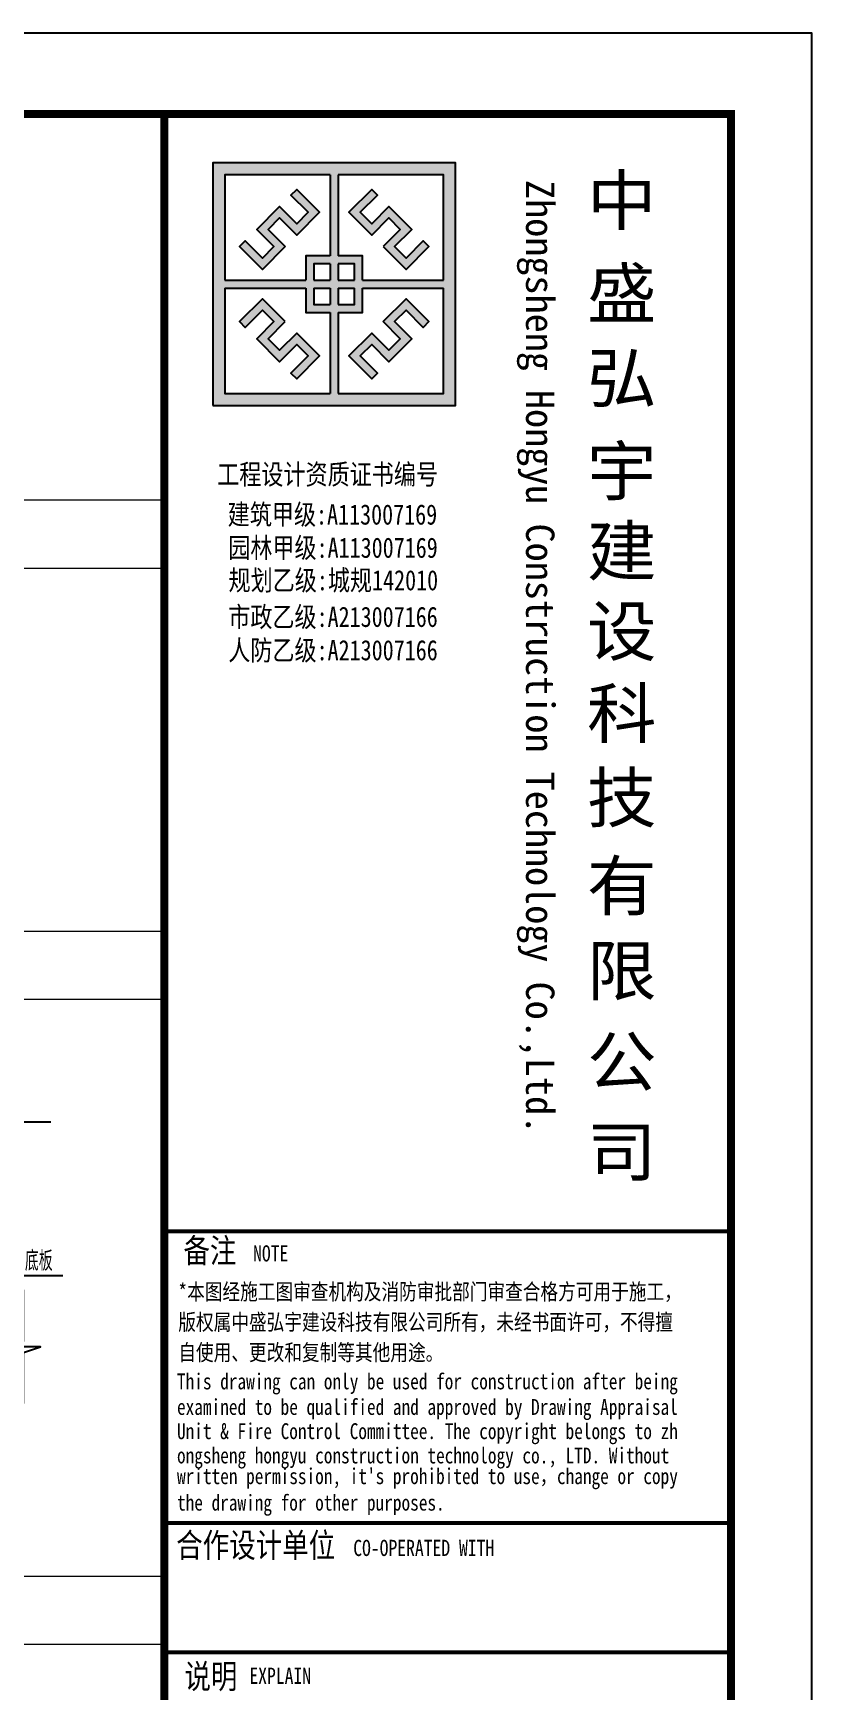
# Model space of a CAD drawing. Extents: x 1051052 to 1482120, y -981644 to -673261.
# Drawn here: x 1351044 to 1364772, y -790097 to -760876 of the extents above; entities that cross this region are included whole.
import ezdxf
from ezdxf.enums import TextEntityAlignment as Align

# ---------------------------------------------------------------- set-up
doc = ezdxf.new("R2010")
doc.units = 0
doc.header["$LTSCALE"] = 1000
doc.header["$MEASUREMENT"] = 0
for name, color, linetype in [('DIM_LEAD', 3, 'Continuous'), ('PUB_TEXT', 7, 'Continuous'), ('TK', 142, 'Continuous'), ('填充', 8, 'Continuous'), ('折断线', 7, 'Continuous')]:
    doc.layers.add(name, color=color, linetype=linetype)
doc.layers.add('图框外框__细线', color=9, linetype='Continuous', lineweight=18)
doc.styles.add('HYZT1', font='', dxfattribs={"width": 0.8})
doc.styles.add('HYZT2', font='simhei_0.ttf', dxfattribs={"width": 0.8})
doc.styles.add('TSSD_Num', font='Tssdeng.shx', dxfattribs={"width": 0.7, "bigfont": 'hztxt.shx'})
doc.styles.get('HYZT1').set_extended_font_data('SimSun')

# ---------------------------------------------------------------- blocks, each defined once
blk = doc.blocks.new('A$C05385F37')
at = {"layer": 'TK'}
h = blk.add_hatch(color=256, dxfattribs=at)
h.paths.add_polyline_path([(-4400, -1600), (-7400, -1600), (-7400, -4600), (-4400, -4600)])
h.paths.add_polyline_path([(-4550, -3150), (-4550, -4450), (-5850, -4450), (-5850, -3450), (-5550, -3450), (-5550, -3150)], flags=16)
h.paths.add_polyline_path([(-4550, -3050), (-5550, -3050), (-5550, -2750), (-5850, -2750), (-5850, -1750), (-4550, -1750)], flags=16)
h.paths.add_polyline_path([(-4730, -3563), (-4801, -3634), (-5013, -3422), (-5154, -3563), (-4943, -3775), (-5225, -4058), (-5437, -3846), (-5578, -3987), (-5366, -4199), (-5437, -4270), (-5720, -3987), (-5437, -3704), (-5225, -3917), (-5084, -3775), (-5296, -3563), (-5013, -3280)], flags=0)
h.paths.add_polyline_path([(-5013, -2920), (-5296, -2637), (-5084, -2425), (-5225, -2283), (-5437, -2496), (-5720, -2213), (-5437, -1930), (-5366, -2001), (-5578, -2213), (-5437, -2354), (-5225, -2142), (-4943, -2425), (-5154, -2637), (-5013, -2778), (-4801, -2566), (-4730, -2637)], flags=0)
h.paths.add_polyline_path([(-5650, -3150), (-5650, -3350), (-5850, -3350), (-5850, -3150)], flags=16)
h.paths.add_polyline_path([(-5650, -3050), (-5850, -3050), (-5850, -2850), (-5650, -2850)], flags=16)
h.paths.add_polyline_path([(-5950, -3150), (-5950, -3350), (-6150, -3350), (-6150, -3150)], flags=16)
h.paths.add_polyline_path([(-5950, -3050), (-6150, -3050), (-6150, -2850), (-5950, -2850)], flags=16)
h.paths.add_polyline_path([(-5950, -3450), (-5950, -4450), (-7250, -4450), (-7250, -3150), (-6250, -3150), (-6250, -3450)], flags=16)
h.paths.add_polyline_path([(-5950, -2750), (-6250, -2750), (-6250, -3050), (-7250, -3050), (-7250, -1750), (-5950, -1750)], flags=16)
h.paths.add_polyline_path([(-6080, -3987), (-6363, -4270), (-6434, -4199), (-6222, -3987), (-6363, -3846), (-6575, -4058), (-6857, -3775), (-6646, -3563), (-6787, -3422), (-6999, -3634), (-7070, -3563), (-6787, -3280), (-6504, -3563), (-6716, -3775), (-6575, -3917), (-6363, -3704)], flags=0)
h.paths.add_polyline_path([(-6080, -2213), (-6363, -2496), (-6575, -2283), (-6716, -2425), (-6504, -2637), (-6787, -2920), (-7070, -2637), (-6999, -2566), (-6787, -2778), (-6646, -2637), (-6857, -2425), (-6575, -2142), (-6363, -2354), (-6222, -2213), (-6434, -2001), (-6363, -1930)], flags=0)
for points in [[(-6575, -2283), (-6363, -2496), (-6080, -2213), (-6363, -1930), (-6434, -2001), (-6222, -2213), (-6363, -2354), (-6575, -2142), (-6857, -2425), (-6646, -2637), (-6787, -2778), (-6999, -2566), (-7070, -2637), (-6787, -2920), (-6504, -2637), (-6716, -2425)], [(-5084, -2425), (-5296, -2637), (-5013, -2920), (-4730, -2637), (-4801, -2566), (-5013, -2778), (-5154, -2637), (-4943, -2425), (-5225, -2142), (-5437, -2354), (-5578, -2213), (-5366, -2001), (-5437, -1930), (-5720, -2213), (-5437, -2496), (-5225, -2283)], [(-6716, -3775), (-6504, -3563), (-6787, -3280), (-7070, -3563), (-6999, -3634), (-6787, -3422), (-6646, -3563), (-6857, -3775), (-6575, -4058), (-6363, -3846), (-6222, -3987), (-6434, -4199), (-6363, -4270), (-6080, -3987), (-6363, -3704), (-6575, -3917)], [(-5225, -3917), (-5437, -3704), (-5720, -3987), (-5437, -4270), (-5366, -4199), (-5578, -3987), (-5437, -3846), (-5225, -4058), (-4943, -3775), (-5154, -3563), (-5013, -3422), (-4801, -3634), (-4730, -3563), (-5013, -3280), (-5296, -3563), (-5084, -3775)]]:
    blk.add_hatch(color=256, dxfattribs=at).paths.add_polyline_path(points)
for p, q in [((-8000, -1000), (-1000, -1000)), ((-1000, -1000), (-1000, -26100)), ((-5950, -1750), (-5950, -2750)), ((-5850, -1750), (-5850, -2750)), ((-5950, -2850), (-5950, -3050)), ((-5850, -2850), (-5850, -3050)), ((-7250, -3050), (-6250, -3050)), ((-6150, -3050), (-5950, -3050)), ((-5850, -3050), (-5650, -3050)), ((-5550, -3050), (-4550, -3050)), ((-7250, -3150), (-6250, -3150)), ((-6150, -3150), (-5950, -3150)), ((-5950, -3150), (-5950, -3350)), ((-5850, -3150), (-5650, -3150)), ((-5850, -3150), (-5850, -3350)), ((-5550, -3150), (-4550, -3150)), ((-5950, -3450), (-5950, -4450)), ((-5850, -3450), (-5850, -4450)), ((-8000, -14800), (-1000, -14800))]:
    blk.add_line(p, q, dxfattribs=at)
for points, const_width in [([(-8000, -1000), (-8000, -41000)], 100), ([(-8000, -14800), (-1000, -14800)], 50), ([(-1000, -18400), (-8000, -18400)], 50), ([(-1000, -20000), (-8000, -20000)], 50)]:
    blk.add_lwpolyline(points, dxfattribs=dict(at, const_width=const_width))
for points in [[(-7400, -4600), (-4400, -4600), (-4400, -1600), (-7400, -1600)], [(-6504, -2637), (-6787, -2920), (-7070, -2637), (-6999, -2566), (-6787, -2778), (-6646, -2637), (-6857, -2425), (-6575, -2142), (-6363, -2354), (-6222, -2213), (-6434, -2001), (-6363, -1930), (-6080, -2213), (-6363, -2496), (-6575, -2283), (-6716, -2425)], [(-5296, -2637), (-5013, -2920), (-4730, -2637), (-4801, -2566), (-5013, -2778), (-5154, -2637), (-4943, -2425), (-5225, -2142), (-5437, -2354), (-5578, -2213), (-5366, -2001), (-5437, -1930), (-5720, -2213), (-5437, -2496), (-5225, -2283), (-5084, -2425)], [(-6504, -3563), (-6787, -3280), (-7070, -3563), (-6999, -3634), (-6787, -3422), (-6646, -3563), (-6857, -3775), (-6575, -4058), (-6363, -3846), (-6222, -3987), (-6434, -4199), (-6363, -4270), (-6080, -3987), (-6363, -3704), (-6575, -3917), (-6716, -3775)], [(-5296, -3563), (-5013, -3280), (-4730, -3563), (-4801, -3634), (-5013, -3422), (-5154, -3563), (-4943, -3775), (-5225, -4058), (-5437, -3846), (-5578, -3987), (-5366, -4199), (-5437, -4270), (-5720, -3987), (-5437, -3704), (-5225, -3917), (-5084, -3775)]]:
    blk.add_lwpolyline(points, close=True, dxfattribs=at)
for points in [[(-5950, -1750), (-7250, -1750), (-7250, -3050)], [(-4550, -3050), (-4550, -1750), (-5850, -1750)], [(-5950, -2750), (-6250, -2750), (-6250, -3050)], [(-5950, -2850), (-6150, -2850), (-6150, -3050)], [(-5550, -3050), (-5550, -2750), (-5850, -2750)], [(-5650, -3050), (-5650, -2850), (-5850, -2850)], [(-7250, -3150), (-7250, -4450), (-5950, -4450)], [(-6250, -3150), (-6250, -3450), (-5950, -3450)], [(-6150, -3150), (-6150, -3350), (-5950, -3350)], [(-5850, -4450), (-4550, -4450), (-4550, -3150)], [(-5850, -3350), (-5650, -3350), (-5650, -3150)], [(-5850, -3450), (-5550, -3450), (-5550, -3150)]]:
    blk.add_lwpolyline(points, dxfattribs=at)
at = {"layer": 'TK', "style": 'HYZT2', "width": 0.99}
blk.add_text('Zhongsheng Hongyu Construction Technology Co.,Ltd.', height=350, rotation=270, dxfattribs=at).set_placement((-3530, -1814))
at = {"layer": 'TK'}
for s, height, style, width, p in [('中', 600, 'HYZT2', 1.05, (-2778, -2366)), ('盛', 600, 'HYZT2', 1.05, (-2778, -3515)), ('弘', 600, 'HYZT2', 1.05, (-2778, -4559)), ('宇', 600, 'HYZT2', 1.05, (-2778, -5708)), ('工程设计资质证书编号', 250, 'HYZT1', 0.8, (-7346, -5574)), ('建', 600, 'HYZT2', 1.05, (-2778, -6696)), ('设', 600, 'HYZT2', 1.05, (-2778, -7687)), ('科', 600, 'HYZT2', 1.05, (-2778, -8702)), ('技', 600, 'HYZT2', 1.05, (-2778, -9744)), ('有', 600, 'HYZT2', 1.05, (-2778, -10833)), ('限', 600, 'HYZT2', 1.05, (-2778, -11880)), ('公', 600, 'HYZT2', 1.05, (-2778, -13003)), ('司', 600, 'HYZT2', 1.05, (-2778, -14115)), ('备注', 300, 'HYZT1', 0.8, (-7763, -15187)), ('NOTE', 200, 'HYZT1', 0.8, (-6902, -15171)), ('*本图经施工图审查机构及消防审批部门审查合格方可用于施工，', 200, 'HYZT1', 0.8, (-7826, -15644)), ('版权属中盛弘宇建设科技有限公司所有，未经书面许可，不得擅', 200, 'HYZT1', 0.8, (-7826, -16019)), ('自使用、更改和复制等其他用途。', 200, 'HYZT1', 0.8, (-7826, -16394)), ('This drawing can only be used for construction after being ', 196, 'HYZT1', 0.8, (-7842, -16750)), ('examined to be qualified and approved by Drawing Appraisal ', 196, 'HYZT1', 0.8, (-7842, -17066)), ('Unit & Fire Control Committee. The copyright belongs to zh', 196, 'HYZT1', 0.8, (-7842, -17365)), ('ongsheng hongyu construction technology co., LTD. Without ', 196, 'HYZT1', 0.8, (-7842, -17665)), ("written permission, it's prohibited to use，change or copy ", 196, 'HYZT1', 0.8, (-7842, -17921)), ('the drawing for other purposes.', 196, 'HYZT1', 0.8, (-7842, -18248)), ('合作设计单位', 300, 'HYZT1', 0.8, (-7852, -18825)), ('CO-OPERATED WITH', 200, 'HYZT1', 0.8, (-5665, -18809)), ('说明', 300, 'HYZT1', 0.8, (-7751, -20445)), ('EXPLAIN', 200, 'HYZT1', 0.8, (-6948, -20388))]:
    blk.add_text(s, height=height, dxfattribs=dict(at, style=style, width=width)).set_placement(p)
at = {"layer": 'TK', "style": 'HYZT1', "width": 0.8}
for s, p in [('建筑甲级:A113007169', (-5922, -5945)), ('园林甲级:A113007169', (-5915, -6355)), ('规划乙级:城规142010', (-5911, -6757)), ('市政乙级:A213007166', (-5915, -7209)), ('人防乙级:A213007166', (-5915, -7621))]:
    blk.add_text(s, height=250, dxfattribs=at).set_placement(p, align=Align.MIDDLE_CENTER)
blk = doc.blocks.new('A2K')
at = {"layer": 'TK'}
blk.add_lwpolyline([(0, 0), (59400, 0), (59400, 42000), (0, 42000)], close=True, dxfattribs=at)
at = {"layer": 'TK', "const_width": 100}
blk.add_lwpolyline([(2500, 1000), (58400, 1000), (58400, 41000), (2500, 41000)], close=True, dxfattribs=at)
at = {"color": 4}
blk.add_blockref('A$C05385F37', (59400, 42000), dxfattribs=at)

msp = doc.modelspace()

# ---------------------------------------------------------------- linework, layer by layer
at = {"layer": 'DIM_LEAD', "ltscale": 1000}
for p, q in [((1348238.379, -780066.904), (1351356.551, -780066.904)), ((1350086.785, -782772.77), (1351569.405, -782772.77))]:
    msp.add_line(p, q, dxfattribs=at)
at = {"layer": '图框外框__细线'}
for p, q in [((1283564.523, -762304.095), (1353353.309, -762304.095)), ((1353353.309, -762304.095), (1353353.309, -813604.095)), ((1353353.309, -762304.095), (1353353.309, -813604.095)), ((1338031.951, -769104.095), (1353353.309, -769104.095)), ((1338031.951, -770304.095), (1353353.309, -770304.095)), ((1283564.523, -776704.095), (1353353.309, -776704.095)), ((1283564.523, -777904.095), (1353353.309, -777904.095)), ((1283564.523, -788072.579), (1353353.309, -788072.579)), ((1283564.523, -789272.579), (1353353.309, -789272.579))]:
    msp.add_line(p, q, dxfattribs=at)
at = {"layer": '折断线'}
msp.add_lwpolyline([(1350876.129, -785030.02), (1350876.129, -784130.02), (1351176.129, -784030.02), (1350576.129, -784030.02), (1350876.129, -783930.02), (1350876.129, -783030.02)], dxfattribs=at)

# ---------------------------------------------------------------- block references
at = {"layer": '填充', "xscale": 1.427198797693996, "yscale": 1.427198797693996, "zscale": 1.427198797693996}
msp.add_blockref('A2K', (1279996.526, -820818.235), dxfattribs=at)

# ---------------------------------------------------------------- texts
at = {"layer": 'PUB_TEXT', "style": 'TSSD_Num', "width": 0.7}
msp.add_text('地下室底板', height=350, dxfattribs=at).set_placement((1350163.145, -782692.504))

doc.saveas('drawing.dxf')
